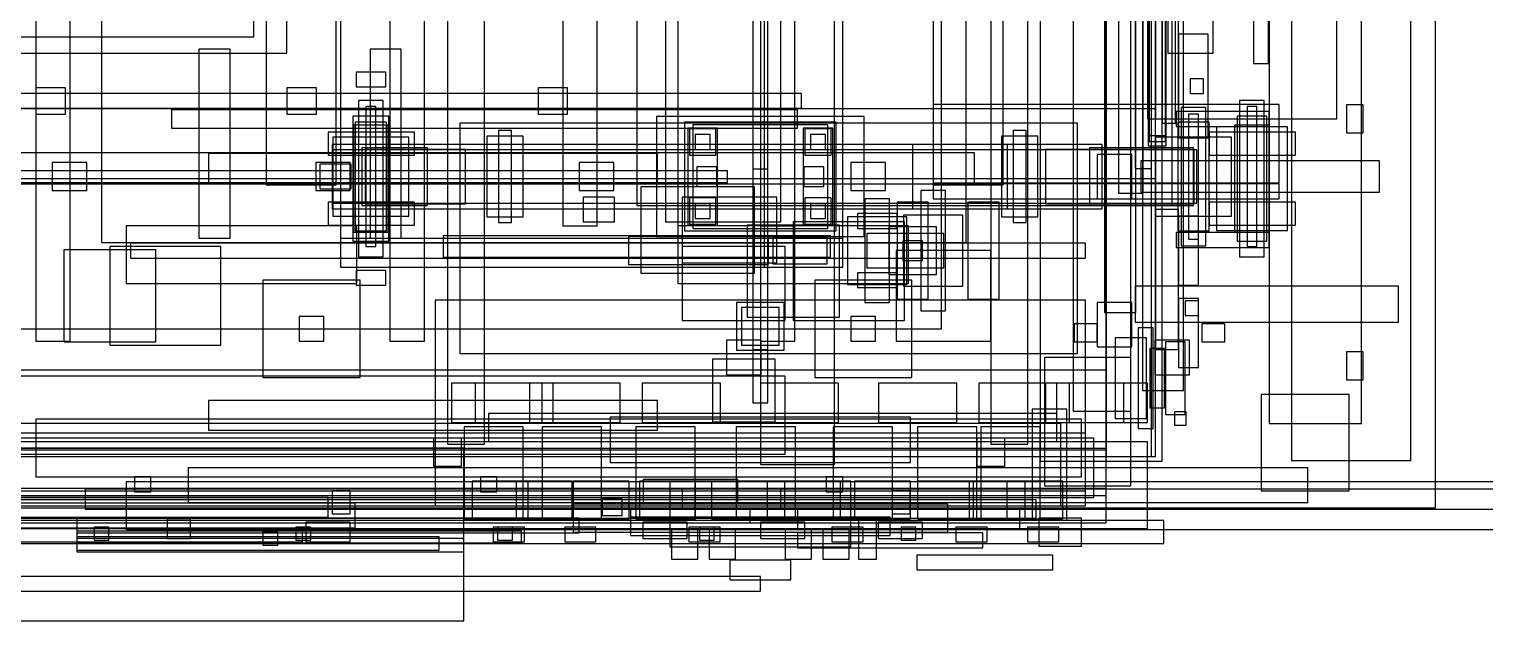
# Model space of a CAD drawing. Header units: millimetres. Extents: x -18 to 5970, y -985 to 4490.
# Drawn here: x 2132 to 3900, y -970 to -251 of the extents above; entities that cross this region are included whole.
import ezdxf

# ---------------------------------------------------------------- set-up
doc = ezdxf.new("R2010")
doc.units = ezdxf.units.MM

msp = doc.modelspace()

# ---------------------------------------------------------------- linework, layer by layer
at = {"layer": 'AS_FITTED_ROUTES'}
for p, q in [((3011, 665), (3011, -665)), ((3029, -665), (3029, 665)), ((2980, -423), (740, -423)), ((2202, -413), (2160, -413)), ((2160, -413), (2160, -447)), ((2202, -447), (2202, -413)), ((2522, -413), (2480, -413)), ((2480, -413), (2480, -447)), ((2522, -447), (2522, -413)), ((2842, -413), (2800, -413)), ((2800, -413), (2800, -447)), ((2842, -447), (2842, -413)), ((2980, -437), (2980, -423)), ((3172, -413), (3130, -413)), ((3130, -413), (3130, -447)), ((3172, -447), (3172, -413)), ((740, -437), (2980, -437)), ((2160, -447), (2202, -447)), ((2480, -447), (2522, -447)), ((2800, -447), (2842, -447)), ((3130, -447), (3172, -447)), ((3415, -511), (2255, -511)), ((2255, -511), (2255, -529)), ((3415, -529), (3415, -511)), ((2255, -529), (3415, -529)), ((3021, -629), (2979, -629)), ((2979, -629), (2979, -671)), ((3021, -671), (3021, -629)), ((2979, -671), (3021, -671)), ((3011, -665), (3029, -665))]:
    msp.add_line(p, q, dxfattribs=at)
at = {"layer": 'BODY'}
for p, q in [((3400, 715), (3400, -715)), ((3470, -715), (3470, 715)), ((3440, -665), (3440, 665)), ((2140, 630), (2140, -630)), ((2182, -630), (2182, 630)), ((2570, 630), (2570, -630)), ((2612, -630), (2612, 630)), ((3020, 630), (3020, -630)), ((3062, -630), (3062, 630)), ((3240, -615), (3240, 615)), ((3438, 595), (3438, -595)), ((3438, 595), (3438, -595)), ((3476, -595), (3476, 595)), ((3476, -595), (3476, 595)), ((3490, 360), (3490, -360)), ((3720, -360), (3720, 360)), ((3619, 292.5), (3619, -292.5)), ((3637, -292.5), (3637, 292.5)), ((3515, 280), (3515, -280)), ((3570, -280), (3570, 280)), ((3564, -257), (3528, -257)), ((3528, -257), (3528, -383)), ((3564, -257), (3528, -257)), ((3528, -257), (3528, -383)), ((3564, -383), (3564, -257)), ((3564, -383), (3564, -257)), ((3515, -280), (3570, -280)), ((3619, -292.5), (3637, -292.5)), ((3558, -311), (3542, -311)), ((3542, -311), (3542, -329)), ((3558, -311), (3542, -311)), ((3542, -311), (3542, -329)), ((3558, -311), (3542, -311)), ((3542, -311), (3542, -329)), ((3558, -311), (3542, -311)), ((3542, -311), (3542, -329)), ((3558, -329), (3558, -311)), ((3558, -329), (3558, -311)), ((3558, -329), (3558, -311)), ((3558, -329), (3558, -311)), ((3542, -329), (3558, -329)), ((3542, -329), (3558, -329)), ((3542, -329), (3558, -329)), ((3542, -329), (3558, -329)), ((3752, -343), (3732, -343)), ((3732, -343), (3732, -377)), ((3752, -377), (3752, -343)), ((3405, -365), (2655, -365)), ((2655, -365), (2655, -645)), ((3405, -645), (3405, -365)), ((3490, -360), (3720, -360)), ((3528, -383), (3564, -383)), ((3528, -383), (3564, -383)), ((3732, -377), (3752, -377)), ((3280, -401), (2050, -401)), ((3280, -439), (3280, -401)), ((3471, -403), (3429, -403)), ((3429, -403), (3429, -457)), ((3471, -457), (3471, -403)), ((2050, -439), (3280, -439)), ((3429, -457), (3471, -457)), ((3471, -583), (3429, -583)), ((3429, -583), (3429, -637)), ((3471, -637), (3471, -583)), ((3438, -595), (3476, -595)), ((3438, -595), (3476, -595)), ((2060, -615), (3240, -615)), ((3497, -614), (3479, -614)), ((3479, -614), (3479, -736)), ((3497, -736), (3497, -614)), ((2140, -630), (2182, -630)), ((2570, -630), (2612, -630)), ((3020, -630), (3062, -630)), ((3489, -626), (3451, -626)), ((3451, -626), (3451, -724)), ((3489, -724), (3489, -626)), ((3536, -631), (3512, -631)), ((3512, -631), (3512, -719)), ((3536, -631), (3512, -631)), ((3512, -631), (3512, -719)), ((3536, -631), (3512, -631)), ((3512, -631), (3512, -719)), ((3536, -719), (3536, -631)), ((3536, -719), (3536, -631)), ((3536, -719), (3536, -631)), ((2655, -645), (3405, -645)), ((3429, -637), (3471, -637)), ((3511, -639), (3493, -639)), ((3493, -639), (3493, -711)), ((3511, -711), (3511, -639)), ((3752, -643), (3732, -643)), ((3732, -643), (3732, -677)), ((3752, -677), (3752, -643)), ((890, -665), (3440, -665)), ((3050, -672.5), (1000, -672.5)), ((3050, -767.5), (3050, -672.5)), ((3732, -677), (3752, -677)), ((3380, -718), (2690, -718)), ((2690, -718), (2690, -752)), ((3392, -712.5), (3350, -712.5)), ((3350, -712.5), (3350, -847.5)), ((3380, -752), (3380, -718)), ((3392, -847.5), (3392, -712.5)), ((3400, -715), (3470, -715)), ((3451, -724), (3489, -724)), ((3493, -711), (3511, -711)), ((3512, -719), (3536, -719)), ((3512, -719), (3536, -719)), ((3512, -719), (3536, -719)), ((3537, -716), (3523, -716)), ((3523, -716), (3523, -732)), ((3537, -716), (3523, -716)), ((3523, -716), (3523, -732)), ((3537, -732), (3537, -716)), ((3537, -732), (3537, -716)), ((3385, -730), (1942, -730)), ((3410, -725), (2140, -725)), ((2140, -725), (2140, -795)), ((2732.174, -734), (2660.174, -734)), ((2660.174, -734), (2660.174, -846)), ((2732.174, -846), (2732.174, -734)), ((2827, -734), (2755, -734)), ((2755, -734), (2755, -846)), ((2827, -846), (2827, -734)), ((2940.914, -734), (2868.914, -734)), ((2868.914, -734), (2868.914, -846)), ((2940.914, -846), (2940.914, -734)), ((3062.766, -734), (2990.766, -734)), ((2990.766, -734), (2990.766, -846)), ((3062.766, -846), (3062.766, -734)), ((3180.627, -734), (3108.627, -734)), ((3108.627, -734), (3108.627, -846)), ((3180.627, -846), (3180.627, -734)), ((3282.961, -734), (3210.961, -734)), ((3210.961, -734), (3210.961, -846)), ((3282.961, -846), (3282.961, -734)), ((3359.75, -734), (3287.75, -734)), ((3287.75, -734), (3287.75, -846)), ((3359.75, -846), (3359.75, -734)), ((3385, -830), (3385, -730)), ((3410, -795), (3410, -725)), ((3479, -736), (3497, -736)), ((3523, -732), (3537, -732)), ((3523, -732), (3537, -732)), ((2660, -760), (1540, -760)), ((3490, -752.5), (1960, -752.5)), ((2660, -970), (2660, -760)), ((2690, -752), (3380, -752)), ((3490, -857.5), (3490, -752.5)), ((1000, -767.5), (3050, -767.5)), ((2140, -795), (3410, -795)), ((3685, -784), (2325, -784)), ((2325, -784), (2325, -826)), ((3685, -826), (3685, -784)), ((2737.901, -800), (2669.901, -800)), ((2669.901, -800), (2669.901, -846)), ((2791.441, -800), (2723.441, -800)), ((2723.441, -800), (2723.441, -846)), ((2737.901, -846), (2737.901, -800)), ((2791.441, -846), (2791.441, -800)), ((2860.579, -800), (2792.579, -800)), ((2792.579, -800), (2792.579, -846)), ((2860.579, -846), (2860.579, -800)), ((2941.209, -800), (2873.209, -800)), ((2873.209, -800), (2873.209, -846)), ((2992.5, -798), (2877.5, -798)), ((2877.5, -798), (2877.5, -826)), ((3045, -810), (2925, -810)), ((2925, -810), (2925, -834)), ((2941.209, -846), (2941.209, -800)), ((3028.539, -800), (2960.539, -800)), ((2960.539, -800), (2960.539, -846)), ((2992.5, -826), (2992.5, -798)), ((3028.539, -846), (3028.539, -800)), ((3045, -834), (3045, -810)), ((3117.382, -800), (3049.382, -800)), ((3049.382, -800), (3049.382, -846)), ((3117.382, -846), (3117.382, -800)), ((3202.459, -800), (3134.459, -800)), ((3134.459, -800), (3134.459, -846)), ((3202.459, -846), (3202.459, -800)), ((3278.716, -800), (3210.716, -800)), ((3210.716, -800), (3210.716, -846)), ((3341.624, -800), (3273.624, -800)), ((3273.624, -800), (3273.624, -846)), ((3278.716, -846), (3278.716, -800)), ((3387.444, -800), (3319.444, -800)), ((3319.444, -800), (3319.444, -846)), ((3341.624, -846), (3341.624, -800)), ((3387.444, -846), (3387.444, -800)), ((1942, -830), (3385, -830)), ((3355, -823), (1965, -823)), ((2325, -826), (3685, -826)), ((2852, -822), (2828, -822)), ((2828, -822), (2828, -842)), ((2852, -842), (2852, -822)), ((2877.5, -826), (2992.5, -826)), ((3355, -845), (3355, -823)), ((1965, -845), (3355, -845)), ((2660.174, -846), (2732.174, -846)), ((2669.901, -846), (2737.901, -846)), ((2723.441, -846), (2791.441, -846)), ((2755, -846), (2827, -846)), ((2792.579, -846), (2860.579, -846)), ((2828, -842), (2852, -842)), ((3007.5, -833), (2862.5, -833)), ((2862.5, -833), (2862.5, -851)), ((2868.914, -846), (2940.914, -846)), ((2873.209, -846), (2941.209, -846)), ((2925, -834), (3045, -834)), ((2960.539, -846), (3028.539, -846)), ((2990.766, -846), (3062.766, -846)), ((3007.5, -851), (3007.5, -833)), ((3049.382, -846), (3117.382, -846)), ((3108.627, -846), (3180.627, -846)), ((3134.459, -846), (3202.459, -846)), ((3210.716, -846), (3278.716, -846)), ((3210.961, -846), (3282.961, -846)), ((3273.624, -846), (3341.624, -846)), ((3287.75, -846), (3359.75, -846)), ((3319.444, -846), (3387.444, -846)), ((3350, -847.5), (3392, -847.5)), ((1960, -857.5), (3490, -857.5)), ((2862.5, -851), (3007.5, -851)), ((1540, -970), (2660, -970))]:
    msp.add_line(p, q, dxfattribs=at)
at = {"layer": 'BRAKE_SYSTEM'}
for p, q in [((3011, 640), (3011, -640)), ((3029, -640), (3029, 640)), ((3070, -329), (1570, -329)), ((2176, -322), (2140, -322)), ((2140, -322), (2140, -354)), ((2176, -354), (2176, -322)), ((2481, -322), (2445, -322)), ((2445, -322), (2445, -354)), ((2481, -354), (2481, -322)), ((2786, -322), (2750, -322)), ((2750, -322), (2750, -354)), ((2786, -354), (2786, -322)), ((3070, -347), (3070, -329)), ((1570, -347), (3070, -347)), ((3065, -349), (2305, -349)), ((2305, -349), (2305, -371)), ((3065, -371), (3065, -349)), ((2140, -354), (2176, -354)), ((2305, -371), (3065, -371)), ((2445, -354), (2481, -354)), ((2750, -354), (2786, -354)), ((2523, -415), (2485, -415)), ((2485, -415), (2485, -445)), ((2523, -445), (2523, -415)), ((2485, -445), (2523, -445)), ((2843, -455), (2805, -455)), ((2805, -455), (2805, -485)), ((2843, -485), (2843, -455)), ((2805, -485), (2843, -485)), ((3030, -503), (2860, -503)), ((2860, -503), (2860, -537)), ((3030, -537), (3030, -503)), ((3101, -504), (3035, -504)), ((3035, -504), (3035, -536)), ((3101, -536), (3101, -504)), ((2860, -537), (3030, -537)), ((3035, -536), (3101, -536)), ((3011, -640), (3029, -640))]:
    msp.add_line(p, q, dxfattribs=at)
at = {"layer": 'CHASSIS'}
for p, q in [((3665, 775), (3665, -775)), ((3810, -775), (3810, 775)), ((3638, 730), (3638, -730)), ((3750, -730), (3750, 730)), ((2420, 440), (2420, -440)), ((2505, -440), (2505, 440)), ((3230, 440), (3230, -440)), ((3315, -440), (3315, 440)), ((2376, -275), (2338, -275)), ((2338, -275), (2338, -505)), ((2376, -505), (2376, -275)), ((2584, -275), (2546, -275)), ((2546, -275), (2546, -505)), ((2584, -505), (2584, -275)), ((2565, -303), (2529, -303)), ((2529, -303), (2529, -321)), ((2565, -321), (2565, -303)), ((2529, -321), (2565, -321)), ((3500, -347.5), (360, -347.5)), ((2562, -337.5), (2532, -337.5)), ((2532, -337.5), (2532, -527.5)), ((2562, -527.5), (2562, -337.5)), ((3650, -342.5), (3230, -342.5)), ((3230, -342.5), (3230, -437.5)), ((3500, -432.5), (3500, -347.5)), ((3650, -437.5), (3650, -342.5)), ((2569, -356.5), (2525, -356.5)), ((2525, -356.5), (2525, -508.5)), ((2568, -367.5), (2526, -367.5)), ((2526, -367.5), (2526, -497.5)), ((2568, -497.5), (2568, -367.5)), ((2569, -508.5), (2569, -356.5)), ((3660, -369.5), (3574, -369.5)), ((3574, -369.5), (3574, -495.5)), ((3638, -367.5), (3596, -367.5)), ((3596, -367.5), (3596, -497.5)), ((3635, -356.5), (3599, -356.5)), ((3599, -356.5), (3599, -508.5)), ((3635, -508.5), (3635, -356.5)), ((3638, -497.5), (3638, -367.5)), ((3660, -495.5), (3660, -369.5)), ((2600, -376), (2495, -376)), ((2495, -376), (2495, -404)), ((2600, -404), (2600, -376)), ((3670, -376), (3565, -376)), ((3565, -376), (3565, -404)), ((3670, -404), (3670, -376)), ((2495, -404), (2600, -404)), ((3565, -404), (3670, -404)), ((3772, -411), (3482, -411)), ((3482, -411), (3482, -449)), ((3772, -449), (3772, -411)), ((360, -432.5), (3500, -432.5)), ((2420, -440), (2505, -440)), ((3230, -437.5), (3650, -437.5)), ((3650, -439), (3230, -439)), ((3230, -439), (3230, -457)), ((3230, -440), (3315, -440)), ((3650, -457), (3650, -439)), ((3230, -457), (3650, -457)), ((3482, -449), (3772, -449)), ((2600, -461), (2495, -461)), ((2495, -461), (2495, -489)), ((2600, -489), (2600, -461)), ((3670, -461), (3565, -461)), ((3565, -461), (3565, -489)), ((3670, -489), (3670, -461)), ((2530, -490), (2250, -490)), ((2250, -490), (2250, -560)), ((2495, -489), (2600, -489)), ((2530, -560), (2530, -490)), ((3200, -490), (2920, -490)), ((2920, -490), (2920, -560)), ((3116, -489), (3004, -489)), ((3004, -489), (3004, -601)), ((3195, -485), (3060, -485)), ((3060, -485), (3060, -605)), ((3116, -601), (3116, -489)), ((3195, -605), (3195, -485)), ((3200, -560), (3200, -490)), ((3565, -489), (3670, -489)), ((2338, -505), (2376, -505)), ((2525, -508.5), (2569, -508.5)), ((2526, -497.5), (2568, -497.5)), ((2546, -505), (2584, -505)), ((3574, -495.5), (3660, -495.5)), ((3596, -497.5), (3638, -497.5)), ((3599, -508.5), (3635, -508.5)), ((2286, -519), (2174, -519)), ((2174, -519), (2174, -631)), ((2365, -515), (2230, -515)), ((2230, -515), (2230, -635)), ((2286, -631), (2286, -519)), ((2365, -635), (2365, -515)), ((2532, -527.5), (2562, -527.5)), ((2565, -544), (2529, -544)), ((2529, -544), (2529, -562)), ((2565, -562), (2565, -544)), ((2250, -560), (2530, -560)), ((2534, -556), (2416, -556)), ((2416, -556), (2416, -674)), ((2529, -562), (2565, -562)), ((2534, -674), (2534, -556)), ((2920, -560), (3200, -560)), ((3204, -556), (3086, -556)), ((3086, -556), (3086, -674)), ((3204, -674), (3204, -556)), ((3795, -563), (3475, -563)), ((3475, -563), (3475, -607)), ((3795, -607), (3795, -563)), ((2490, -600), (2460, -600)), ((2460, -600), (2460, -630)), ((2490, -630), (2490, -600)), ((3004, -601), (3116, -601)), ((3160, -600), (3130, -600)), ((3130, -600), (3130, -630)), ((3160, -630), (3160, -600)), ((3060, -605), (3195, -605)), ((3429, -609), (3401, -609)), ((3401, -609), (3401, -631)), ((3429, -631), (3429, -609)), ((3475, -607), (3795, -607)), ((3584, -609), (3556, -609)), ((3556, -609), (3556, -631)), ((3584, -631), (3584, -609)), ((2174, -631), (2286, -631)), ((2230, -635), (2365, -635)), ((2460, -630), (2490, -630)), ((3130, -630), (3160, -630)), ((3401, -631), (3429, -631)), ((3556, -631), (3584, -631)), ((2416, -674), (2534, -674)), ((3086, -674), (3204, -674)), ((3735, -695), (3628, -695)), ((3628, -695), (3628, -812)), ((3735, -812), (3735, -695)), ((3638, -730), (3750, -730)), ((3665, -775), (3810, -775)), ((3628, -812), (3735, -812))]:
    msp.add_line(p, q, dxfattribs=at)
at = {"layer": 'DATUM'}
for p, q in [((3011, 705), (3011, -705)), ((3029, -705), (3029, 705)), ((2553, -345), (2541, -345)), ((2541, -345), (2541, -515)), ((2553, -515), (2553, -345)), ((3623, -345), (3611, -345)), ((3611, -345), (3611, -515)), ((3623, -515), (3623, -345)), ((3552, -354), (3540, -354)), ((3540, -354), (3540, -506)), ((3552, -506), (3552, -354)), ((3540, -506), (3552, -506)), ((2541, -515), (2553, -515)), ((3050, -515), (2925, -515)), ((2925, -515), (2925, -605)), ((3050, -605), (3050, -515)), ((3611, -515), (3623, -515)), ((2925, -605), (3050, -605)), ((3011, -705), (3029, -705)), ((3020, -916), (735, -916)), ((3020, -934), (3020, -916)), ((735, -934), (3020, -934))]:
    msp.add_line(p, q, dxfattribs=at)
at = {"layer": 'FUEL_SYSTEM'}
for p, q in [((2780, 490), (2780, -490)), ((2822, -490), (2822, 490)), ((3020, 490), (3020, -490)), ((3062, -490), (3062, 490)), ((2870, 465), (2870, -465)), ((3520, -465), (3520, 465)), ((2870, -465), (3520, -465)), ((2780, -490), (2822, -490)), ((3020, -490), (3062, -490)), ((3105, -502), (2635, -502)), ((2635, -502), (2635, -528)), ((3105, -528), (3105, -502)), ((2635, -528), (3105, -528)), ((3049, -583), (2991, -583)), ((2991, -583), (2991, -641)), ((3049, -583), (2991, -583)), ((2991, -583), (2991, -641)), ((3049, -641), (3049, -583)), ((3049, -641), (3049, -583)), ((3043, -589), (2997, -589)), ((2997, -589), (2997, -635)), ((3043, -635), (3043, -589)), ((2997, -635), (3043, -635)), ((3038, -652), (2962, -652)), ((2962, -652), (2962, -728)), ((2991, -641), (3049, -641)), ((2991, -641), (3049, -641)), ((3038, -728), (3038, -652)), ((2962, -728), (3038, -728))]:
    msp.add_line(p, q, dxfattribs=at)
at = {"layer": 'HARD_TOP'}
for p, q in [((3360, 776), (3360, -776)), ((3440, 770), (3440, -770)), ((3495, -770), (3495, 770)), ((3500, -770), (3500, 770)), ((3508, -776), (3508, 776)), ((2640, 755), (2640, -755)), ((2685, -755), (2685, 755)), ((3300, 755), (3300, -755)), ((3345, -755), (3345, 755)), ((3440, -760), (3440, 760)), ((2445, -280), (2445, 280)), ((2405, -260), (2405, 260)), ((3484, -18), (3484, -690)), ((3534, -690), (3534, -18)), ((3455, -50), (3455, -450)), ((3485, -450), (3485, -50)), ((3475, -80), (3475, -420)), ((3495, -420), (3495, -80)), ((3491, -107.5), (3491, -392.5)), ((3492, -112.5), (3492, -387.5)), ((3492, -120), (3492, -380)), ((3512, -387.5), (3512, -112.5)), ((3512, -380), (3512, -120)), ((3513, -392.5), (3513, -107.5)), ((3508, -135), (3508, -365)), ((3524, -365), (3524, -135)), ((3500, -190), (3500, -360)), ((3528, -360), (3528, -190)), ((1885, -260), (2405, -260)), ((1885, -280), (2445, -280)), ((3500, -360), (3528, -360)), ((3508, -365), (3524, -365)), ((3492, -380), (3512, -380)), ((3492, -387.5), (3512, -387.5)), ((3491, -392.5), (3513, -392.5)), ((3475, -420), (3495, -420)), ((3455, -450), (3485, -450)), ((3528, -470), (3500, -470)), ((3500, -470), (3500, -640)), ((3528, -640), (3528, -470)), ((3552, -478), (3528, -478)), ((3528, -478), (3528, -562)), ((3552, -562), (3552, -478)), ((3528, -562), (3552, -562)), ((3552, -578), (3528, -578)), ((3528, -578), (3528, -662)), ((3552, -581), (3536, -581)), ((3536, -581), (3536, -599)), ((3552, -581), (3536, -581)), ((3536, -581), (3536, -599)), ((3552, -581), (3536, -581)), ((3536, -581), (3536, -599)), ((3552, -581), (3536, -581)), ((3536, -581), (3536, -599)), ((3552, -662), (3552, -578)), ((3552, -599), (3552, -581)), ((3552, -599), (3552, -581)), ((3552, -599), (3552, -581)), ((3552, -599), (3552, -581)), ((3536, -599), (3552, -599)), ((3536, -599), (3552, -599)), ((3536, -599), (3552, -599)), ((3536, -599), (3552, -599)), ((3541, -629), (3499, -629)), ((3499, -629), (3499, -671)), ((3541, -629), (3499, -629)), ((3499, -629), (3499, -671)), ((3541, -671), (3541, -629)), ((3541, -671), (3541, -629)), ((3470, -650), (3365, -650)), ((3365, -650), (3365, -806)), ((3470, -806), (3470, -650)), ((3500, -640), (3528, -640)), ((3499, -671), (3541, -671)), ((3499, -671), (3541, -671)), ((3528, -662), (3552, -662)), ((3484, -690), (3534, -690)), ((3415, -742), (1225, -742)), ((3415, -812), (3415, -742)), ((1125, -760), (3440, -760)), ((3425, -748), (1212, -748)), ((2657, -748), (2623, -748)), ((2623, -748), (2623, -782)), ((2640, -755), (2685, -755)), ((2657, -782), (2657, -748)), ((3317, -748), (3283, -748)), ((3283, -748), (3283, -782)), ((3300, -755), (3345, -755)), ((3317, -782), (3317, -748)), ((3425, -820), (3425, -748)), ((1210, -770), (3500, -770)), ((3440, -762.5), (1240, -762.5)), ((3360, -776), (3508, -776)), ((3440, -817.5), (3440, -762.5)), ((3440, -770), (3495, -770)), ((2280, -795), (2260, -795)), ((2260, -795), (2260, -813)), ((2280, -813), (2280, -795)), ((2623, -782), (2657, -782)), ((2700, -795), (2680, -795)), ((2680, -795), (2680, -813)), ((2700, -813), (2700, -795)), ((3120, -795), (3100, -795)), ((3100, -795), (3100, -813)), ((3120, -813), (3120, -795)), ((3283, -782), (3317, -782)), ((1225, -812), (3415, -812)), ((3440, -809), (1240, -809)), ((4390, -810), (2200, -810)), ((2200, -810), (2200, -834)), ((4450, -801), (2250, -801)), ((2250, -801), (2250, -859)), ((2260, -813), (2280, -813)), ((2522, -812), (2500, -812)), ((2500, -812), (2500, -840)), ((2522, -840), (2522, -812)), ((2680, -813), (2700, -813)), ((3100, -813), (3120, -813)), ((3202, -812), (3180, -812)), ((3180, -812), (3180, -840)), ((3202, -840), (3202, -812)), ((3365, -806), (3470, -806)), ((3440, -851), (3440, -809)), ((1212, -820), (3425, -820)), ((1240, -817.5), (3440, -817.5)), ((2528, -827), (1852, -827)), ((2495, -820), (1885, -820)), ((2495, -844), (2495, -820)), ((2528, -857), (2528, -827)), ((3510, -848), (1235, -848)), ((1885, -844), (2495, -844)), ((2800, -845), (2190, -845)), ((2190, -845), (2190, -863)), ((2800, -845), (2190, -845)), ((2190, -845), (2190, -863)), ((2200, -834), (4390, -834)), ((2327.8, -846), (2299.8, -846)), ((2299.8, -846), (2299.8, -870)), ((2327.8, -870), (2327.8, -846)), ((2500, -840), (2522, -840)), ((2800, -863), (2800, -845)), ((2800, -863), (2800, -845)), ((3335, -834), (3065, -834)), ((3065, -834), (3065, -858)), ((3180, -840), (3202, -840)), ((3335, -858), (3335, -834)), ((3410, -845), (3358, -845)), ((3358, -845), (3358, -879)), ((3410, -879), (3410, -845)), ((3510, -876), (3510, -848)), ((1240, -851), (3440, -851)), ((1852, -857), (2528, -857)), ((2464, -858), (1916, -858)), ((2730, -861), (2190, -861)), ((2190, -861), (2190, -875)), ((2190, -863), (2800, -863)), ((2190, -863), (2800, -863)), ((2229, -856), (2211, -856)), ((2211, -856), (2211, -872)), ((2229, -872), (2229, -856)), ((2250, -859), (4450, -859)), ((2434, -862), (2416, -862)), ((2416, -862), (2416, -878)), ((2434, -862), (2416, -862)), ((2416, -862), (2416, -878)), ((2434, -878), (2434, -862)), ((2434, -878), (2434, -862)), ((2474, -856), (2456, -856)), ((2456, -856), (2456, -872)), ((2464, -874), (2464, -858)), ((2522, -850), (2468, -850)), ((2468, -850), (2468, -874)), ((2522, -850), (2468, -850)), ((2468, -850), (2468, -874)), ((2474, -872), (2474, -856)), ((2522, -874), (2522, -850)), ((2522, -874), (2522, -850)), ((2719, -856), (2701, -856)), ((2701, -856), (2701, -872)), ((2719, -872), (2719, -856)), ((2730, -875), (2730, -861)), ((2964, -856), (2946, -856)), ((2946, -856), (2946, -872)), ((2964, -872), (2964, -856)), ((3065, -858), (3335, -858)), ((3290, -863), (3065, -863)), ((3065, -863), (3065, -881)), ((3290, -863), (3065, -863)), ((3065, -863), (3065, -881)), ((3290, -863), (3065, -863)), ((3065, -863), (3065, -881)), ((3290, -863), (3065, -863)), ((3065, -863), (3065, -881)), ((3209, -856), (3191, -856)), ((3191, -856), (3191, -872)), ((3209, -872), (3209, -856)), ((3290, -881), (3290, -863)), ((3290, -881), (3290, -863)), ((3290, -881), (3290, -863)), ((3290, -881), (3290, -863)), ((1235, -876), (3510, -876)), ((1916, -874), (2464, -874)), ((2630, -868), (2190, -868)), ((2190, -868), (2190, -884)), ((2660, -870), (2190, -870)), ((2190, -870), (2190, -886)), ((2190, -875), (2730, -875)), ((2211, -872), (2229, -872)), ((2299.8, -870), (2327.8, -870)), ((2416, -878), (2434, -878)), ((2416, -878), (2434, -878)), ((2456, -872), (2474, -872)), ((2468, -874), (2522, -874)), ((2468, -874), (2522, -874)), ((2630, -884), (2630, -868)), ((2660, -886), (2660, -870)), ((2701, -872), (2719, -872)), ((2946, -872), (2964, -872)), ((3065, -881), (3290, -881)), ((3065, -881), (3290, -881)), ((3065, -881), (3290, -881)), ((3065, -881), (3290, -881)), ((3191, -872), (3209, -872)), ((3358, -879), (3410, -879)), ((2190, -884), (2630, -884)), ((2190, -886), (2660, -886))]:
    msp.add_line(p, q, dxfattribs=at)
at = {"layer": 'INTERIOR'}
for p, q in [((2510, 540), (2510, -540)), ((2920, 540), (2920, -540)), ((3025, -540), (3025, 540)), ((3120, -540), (3120, 540)), ((2220, 510), (2220, -510)), ((2510, 505), (2510, -505)), ((3120, -505), (3120, 505)), ((3270, -510), (3270, 510)), ((2905, -215), (2905, -485)), ((3045, -485), (3045, -215)), ((2895, -402), (2350, -402)), ((2350, -402), (2350, -438)), ((2895, -438), (2895, -402)), ((2350, -438), (2895, -438)), ((2905, -485), (3045, -485)), ((2220, -510), (3270, -510)), ((2510, -505), (3120, -505)), ((2510, -540), (3120, -540)), ((2920, -540), (3025, -540)), ((2895, -702), (2350, -702)), ((2350, -702), (2350, -738)), ((2895, -738), (2895, -702)), ((2350, -738), (2895, -738))]:
    msp.add_line(p, q, dxfattribs=at)
at = {"layer": 'OVERALL'}
for p, q in [((3840, -832.5), (3840, 832.5)), ((0, -832.5), (3840, -832.5))]:
    msp.add_line(p, q, dxfattribs=at)
at = {"layer": 'RUNNING_GEAR'}
for p, q in [((3020, 780), (3020, -780)), ((3110, -780), (3110, 780)), ((3637.926, -351), (3525.074, -351)), ((3525.074, -351), (3525.074, -369)), ((3561, -346), (3531, -346)), ((3531, -346), (3531, -514)), ((3561, -514), (3561, -346)), ((3632, -337.5), (3602, -337.5)), ((3602, -337.5), (3602, -527.5)), ((3632, -527.5), (3632, -337.5)), ((3637.926, -369), (3637.926, -351)), ((2566, -364), (2528, -364)), ((2528, -364), (2528, -496)), ((2566, -496), (2566, -364)), ((3146, -357), (2894, -357)), ((2894, -357), (2894, -503)), ((3112, -364), (2928, -364)), ((2928, -364), (2928, -496)), ((2968, -371), (2932, -371)), ((2932, -371), (2932, -489)), ((3102, -367), (2938, -367)), ((2938, -367), (2938, -493)), ((2968, -489), (2968, -371)), ((3108, -371), (3072, -371)), ((3072, -371), (3072, -489)), ((3102, -493), (3102, -367)), ((3108, -489), (3108, -371)), ((3112, -496), (3112, -364)), ((3146, -503), (3146, -357)), ((3525.074, -369), (3637.926, -369)), ((3565, -364), (3527, -364)), ((3527, -364), (3527, -496)), ((3565, -496), (3565, -364)), ((2593, -382), (2501, -382)), ((2501, -382), (2501, -478)), ((2593, -478), (2593, -382)), ((2732, -381), (2688, -381)), ((2688, -381), (2688, -479)), ((2718, -374), (2702, -374)), ((2702, -374), (2702, -486)), ((2718, -486), (2718, -374)), ((2732, -479), (2732, -381)), ((2966, -372), (2934, -372)), ((2934, -372), (2934, -404)), ((2959, -379), (2941, -379)), ((2941, -379), (2941, -397)), ((2959, -397), (2959, -379)), ((2966, -404), (2966, -372)), ((3106, -372), (3074, -372)), ((3074, -372), (3074, -404)), ((3099, -379), (3081, -379)), ((3081, -379), (3081, -397)), ((3099, -397), (3099, -379)), ((3106, -404), (3106, -372)), ((3357, -381), (3313, -381)), ((3313, -381), (3313, -479)), ((3343, -374), (3327, -374)), ((3327, -374), (3327, -486)), ((3343, -486), (3343, -374)), ((3357, -479), (3357, -381)), ((3592, -382), (3500, -382)), ((3500, -382), (3500, -478)), ((3592, -478), (3592, -382)), ((3435, -391), (2500, -391)), ((2500, -391), (2500, -469)), ((3320, -391), (2500, -391)), ((2500, -391), (2500, -469)), ((3205, -391), (2500, -391)), ((2500, -391), (2500, -469)), ((3550, -397.5), (2500, -397.5)), ((2500, -397.5), (2500, -462.5)), ((2615.78, -395), (2536.22, -395)), ((2536.22, -395), (2536.22, -465)), ((2661.803, -397), (2540.197, -397)), ((2540.197, -397), (2540.197, -463)), ((2615.78, -465), (2615.78, -395)), ((2661.803, -463), (2661.803, -397)), ((2934, -404), (2966, -404)), ((2941, -397), (2959, -397)), ((3074, -404), (3106, -404)), ((3081, -397), (3099, -397)), ((3205, -469), (3205, -391)), ((3320, -469), (3320, -391)), ((3546.736, -397), (3366.264, -397)), ((3366.264, -397), (3366.264, -463)), ((3546.222, -395), (3419.778, -395)), ((3419.778, -395), (3419.778, -465)), ((3435, -469), (3435, -391)), ((3546.222, -465), (3546.222, -395)), ((3546.736, -463), (3546.736, -397)), ((3550, -462.5), (3550, -397.5)), ((2967, -418), (2943, -418)), ((2943, -418), (2943, -442)), ((2967, -442), (2967, -418)), ((3029, -421), (3011, -421)), ((3011, -421), (3011, -439)), ((3029, -439), (3029, -421)), ((3097, -418), (3073, -418)), ((3073, -418), (3073, -442)), ((3097, -442), (3097, -418)), ((3011, -439), (3029, -439)), ((3013, -442.5), (2875, -442.5)), ((2875, -442.5), (2875, -547.5)), ((3040, -455), (2925, -455)), ((2925, -455), (2925, -535)), ((2966, -456), (2934, -456)), ((2934, -456), (2934, -488)), ((2943, -442), (2967, -442)), ((2966, -488), (2966, -456)), ((3013, -547.5), (3013, -442.5)), ((3040, -535), (3040, -455)), ((3073, -442), (3097, -442)), ((3106, -456), (3074, -456)), ((3074, -456), (3074, -488)), ((3106, -488), (3106, -456)), ((3177, -457), (3147, -457)), ((3147, -457), (3147, -583)), ((3177, -583), (3177, -457)), ((3245, -447), (3215, -447)), ((3215, -447), (3215, -593)), ((3245, -593), (3245, -447)), ((2500, -462.5), (3550, -462.5)), ((2500, -469), (3435, -469)), ((2500, -469), (3320, -469)), ((2500, -469), (3205, -469)), ((2536.22, -465), (2615.78, -465)), ((2540.197, -463), (2661.803, -463)), ((2959, -463), (2941, -463)), ((2941, -463), (2941, -481)), ((2959, -481), (2959, -463)), ((3099, -463), (3081, -463)), ((3081, -463), (3081, -481)), ((3099, -481), (3099, -463)), ((3186, -475), (3138, -475)), ((3138, -475), (3138, -493)), ((3224, -461), (3186, -461)), ((3186, -461), (3186, -579)), ((3186, -493), (3186, -475)), ((3266, -477), (3194, -477)), ((3194, -477), (3194, -563)), ((3224, -579), (3224, -461)), ((3266, -563), (3266, -477)), ((3310, -461), (3272, -461)), ((3272, -461), (3272, -579)), ((3310, -579), (3310, -461)), ((3366.264, -463), (3546.736, -463)), ((3419.778, -465), (3546.222, -465)), ((2501, -478), (2593, -478)), ((2688, -479), (2732, -479)), ((2702, -486), (2718, -486)), ((2932, -489), (2968, -489)), ((2934, -488), (2966, -488)), ((2938, -493), (3102, -493)), ((2941, -481), (2959, -481)), ((3072, -489), (3108, -489)), ((3074, -488), (3106, -488)), ((3081, -481), (3099, -481)), ((3198, -479), (3126, -479)), ((3126, -479), (3126, -561)), ((3138, -493), (3186, -493)), ((3234, -491), (3176, -491)), ((3176, -491), (3176, -549)), ((3198, -561), (3198, -479)), ((3234, -549), (3234, -491)), ((3313, -479), (3357, -479)), ((3327, -486), (3343, -486)), ((3500, -478), (3592, -478)), ((2528, -496), (2566, -496)), ((2894, -503), (3146, -503)), ((2928, -496), (3112, -496)), ((3242.86, -499), (3149.14, -499)), ((3149.14, -499), (3149.14, -541)), ((3217, -508), (3193, -508)), ((3193, -508), (3193, -532)), ((3217, -532), (3217, -508)), ((3242.86, -541), (3242.86, -499)), ((3637.926, -498), (3525.074, -498)), ((3525.074, -498), (3525.074, -516)), ((3527, -496), (3565, -496)), ((3637.926, -516), (3637.926, -498)), ((3300, -520), (3185, -520)), ((3185, -520), (3185, -630)), ((3300, -630), (3300, -520)), ((3525.074, -516), (3637.926, -516)), ((3531, -514), (3561, -514)), ((3602, -527.5), (3632, -527.5)), ((2875, -547.5), (3013, -547.5)), ((2925, -535), (3040, -535)), ((3186, -547), (3138, -547)), ((3138, -547), (3138, -565)), ((3149.14, -541), (3242.86, -541)), ((3186, -565), (3186, -547)), ((3193, -532), (3217, -532)), ((3126, -561), (3198, -561)), ((3138, -565), (3186, -565)), ((3176, -549), (3234, -549)), ((3194, -563), (3266, -563)), ((3415, -580), (2625, -580)), ((2625, -580), (2625, -830)), ((3147, -583), (3177, -583)), ((3186, -579), (3224, -579)), ((3272, -579), (3310, -579)), ((3415, -830), (3415, -580)), ((3215, -593), (3245, -593)), ((3185, -630), (3300, -630)), ((2740, -681), (2645, -681)), ((2645, -681), (2645, -729)), ((2768.545, -681), (2673.545, -681)), ((2673.545, -681), (2673.545, -729)), ((2768.545, -681), (2673.545, -681)), ((2673.545, -681), (2673.545, -729)), ((2740, -729), (2740, -681)), ((2849.835, -681), (2754.835, -681)), ((2754.835, -681), (2754.835, -729)), ((2849.835, -681), (2754.835, -681)), ((2754.835, -681), (2754.835, -729)), ((2768.545, -729), (2768.545, -681)), ((2768.545, -729), (2768.545, -681)), ((2849.835, -729), (2849.835, -681)), ((2849.835, -729), (2849.835, -681)), ((2971.494, -681), (2876.494, -681)), ((2876.494, -681), (2876.494, -729)), ((2971.494, -681), (2876.494, -681)), ((2876.494, -681), (2876.494, -729)), ((2971.494, -729), (2971.494, -681)), ((2971.494, -729), (2971.494, -681)), ((3115, -681), (3020, -681)), ((3020, -681), (3020, -729)), ((3115, -681), (3020, -681)), ((3020, -681), (3020, -729)), ((3115, -729), (3115, -681)), ((3115, -729), (3115, -681)), ((3258.506, -681), (3163.506, -681)), ((3163.506, -681), (3163.506, -729)), ((3258.506, -681), (3163.506, -681)), ((3163.506, -681), (3163.506, -729)), ((3258.506, -729), (3258.506, -681)), ((3258.506, -729), (3258.506, -681)), ((3380.165, -681), (3285.165, -681)), ((3285.165, -681), (3285.165, -729)), ((3380.165, -681), (3285.165, -681)), ((3285.165, -681), (3285.165, -729)), ((3461.455, -681), (3366.455, -681)), ((3366.455, -681), (3366.455, -729)), ((3461.455, -681), (3366.455, -681)), ((3366.455, -681), (3366.455, -729)), ((3380.165, -729), (3380.165, -681)), ((3380.165, -729), (3380.165, -681)), ((3490, -681), (3395, -681)), ((3395, -681), (3395, -729)), ((3461.455, -729), (3461.455, -681)), ((3461.455, -729), (3461.455, -681)), ((3490, -729), (3490, -681)), ((3202.5, -722.5), (2837.5, -722.5)), ((2837.5, -722.5), (2837.5, -777.5)), ((3202.5, -777.5), (3202.5, -722.5)), ((2645, -729), (2740, -729)), ((2673.545, -729), (2768.545, -729)), ((2673.545, -729), (2768.545, -729)), ((2754.835, -729), (2849.835, -729)), ((2754.835, -729), (2849.835, -729)), ((2876.494, -729), (2971.494, -729)), ((2876.494, -729), (2971.494, -729)), ((3020, -729), (3115, -729)), ((3020, -729), (3115, -729)), ((3163.506, -729), (3258.506, -729)), ((3163.506, -729), (3258.506, -729)), ((3285.165, -729), (3380.165, -729)), ((3285.165, -729), (3380.165, -729)), ((3366.455, -729), (3461.455, -729)), ((3366.455, -729), (3461.455, -729)), ((3395, -729), (3490, -729)), ((2837.5, -777.5), (3202.5, -777.5)), ((3020, -780), (3110, -780)), ((3130, -800), (2910, -800)), ((2910, -800), (2910, -880)), ((3130, -880), (3130, -800)), ((2625, -830), (3415, -830)), ((3247.5, -828), (2792.5, -828)), ((2792.5, -828), (2792.5, -862)), ((3247.5, -862), (3247.5, -828)), ((3177.5, -844), (2862.5, -844)), ((2862.5, -844), (2862.5, -866)), ((3161, -845), (3139, -845)), ((3139, -845), (3139, -895)), ((3161, -895), (3161, -845)), ((3177.5, -866), (3177.5, -844)), ((2733.449, -856), (2695.449, -856)), ((2695.449, -856), (2695.449, -874)), ((2733.449, -856), (2695.449, -856)), ((2695.449, -856), (2695.449, -874)), ((2733.449, -874), (2733.449, -856)), ((2733.449, -874), (2733.449, -856)), ((2820.412, -856), (2782.412, -856)), ((2782.412, -856), (2782.412, -874)), ((2820.412, -856), (2782.412, -856)), ((2782.412, -856), (2782.412, -874)), ((2792.5, -862), (3247.5, -862)), ((2820.412, -874), (2820.412, -856)), ((2820.412, -874), (2820.412, -856)), ((2862.5, -866), (3177.5, -866)), ((2931.106, -850), (2877.106, -850)), ((2877.106, -850), (2877.106, -870)), ((2931.106, -850), (2877.106, -850)), ((2877.106, -850), (2877.106, -870)), ((2944, -859), (2912, -859)), ((2912, -859), (2912, -895)), ((2931.106, -870), (2931.106, -850)), ((2931.106, -870), (2931.106, -850)), ((2971.037, -856), (2933.037, -856)), ((2933.037, -856), (2933.037, -874)), ((2971.037, -856), (2933.037, -856)), ((2933.037, -856), (2933.037, -874)), ((2944, -895), (2944, -859)), ((2990, -859), (2958, -859)), ((2958, -859), (2958, -895)), ((2990, -859), (2958, -859)), ((2958, -859), (2958, -895)), ((2971.037, -874), (2971.037, -856)), ((2971.037, -874), (2971.037, -856)), ((2990, -895), (2990, -859)), ((2990, -895), (2990, -859)), ((3074, -850), (3020, -850)), ((3020, -850), (3020, -870)), ((3074, -850), (3020, -850)), ((3020, -850), (3020, -870)), ((3082, -859), (3050, -859)), ((3050, -859), (3050, -895)), ((3082, -859), (3050, -859)), ((3050, -859), (3050, -895)), ((3074, -870), (3074, -850)), ((3074, -870), (3074, -850)), ((3082, -895), (3082, -859)), ((3082, -895), (3082, -859)), ((3128, -859), (3096, -859)), ((3096, -859), (3096, -895)), ((3144.963, -856), (3106.963, -856)), ((3106.963, -856), (3106.963, -874)), ((3144.963, -856), (3106.963, -856)), ((3106.963, -856), (3106.963, -874)), ((3128, -895), (3128, -859)), ((3144.963, -874), (3144.963, -856)), ((3144.963, -874), (3144.963, -856)), ((3216.894, -850), (3162.894, -850)), ((3162.894, -850), (3162.894, -870)), ((3216.894, -850), (3162.894, -850)), ((3162.894, -850), (3162.894, -870)), ((3216.894, -870), (3216.894, -850)), ((3216.894, -870), (3216.894, -850)), ((3295.588, -856), (3257.588, -856)), ((3257.588, -856), (3257.588, -874)), ((3295.588, -856), (3257.588, -856)), ((3257.588, -856), (3257.588, -874)), ((3295.588, -874), (3295.588, -856)), ((3295.588, -874), (3295.588, -856)), ((3382.551, -856), (3344.551, -856)), ((3344.551, -856), (3344.551, -874)), ((3382.551, -856), (3344.551, -856)), ((3344.551, -856), (3344.551, -874)), ((3382.551, -874), (3382.551, -856)), ((3382.551, -874), (3382.551, -856)), ((2695.449, -874), (2733.449, -874)), ((2695.449, -874), (2733.449, -874)), ((2782.412, -874), (2820.412, -874)), ((2782.412, -874), (2820.412, -874)), ((2877.106, -870), (2931.106, -870)), ((2877.106, -870), (2931.106, -870)), ((2910, -880), (3130, -880)), ((2933.037, -874), (2971.037, -874)), ((2933.037, -874), (2971.037, -874)), ((3020, -870), (3074, -870)), ((3020, -870), (3074, -870)), ((3106.963, -874), (3144.963, -874)), ((3106.963, -874), (3144.963, -874)), ((3162.894, -870), (3216.894, -870)), ((3162.894, -870), (3216.894, -870)), ((3257.588, -874), (3295.588, -874)), ((3257.588, -874), (3295.588, -874)), ((3344.551, -874), (3382.551, -874)), ((3344.551, -874), (3382.551, -874)), ((2912, -895), (2944, -895)), ((2958, -895), (2990, -895)), ((2958, -895), (2990, -895)), ((3057, -896), (2983, -896)), ((2983, -896), (2983, -920)), ((3050, -895), (3082, -895)), ((3050, -895), (3082, -895)), ((3057, -920), (3057, -896)), ((3096, -895), (3128, -895)), ((3139, -895), (3161, -895)), ((3375, -890), (3210, -890)), ((3210, -890), (3210, -908)), ((3375, -908), (3375, -890)), ((3210, -908), (3375, -908)), ((2983, -920), (3057, -920))]:
    msp.add_line(p, q, dxfattribs=at)

doc.saveas('drawing.dxf')
